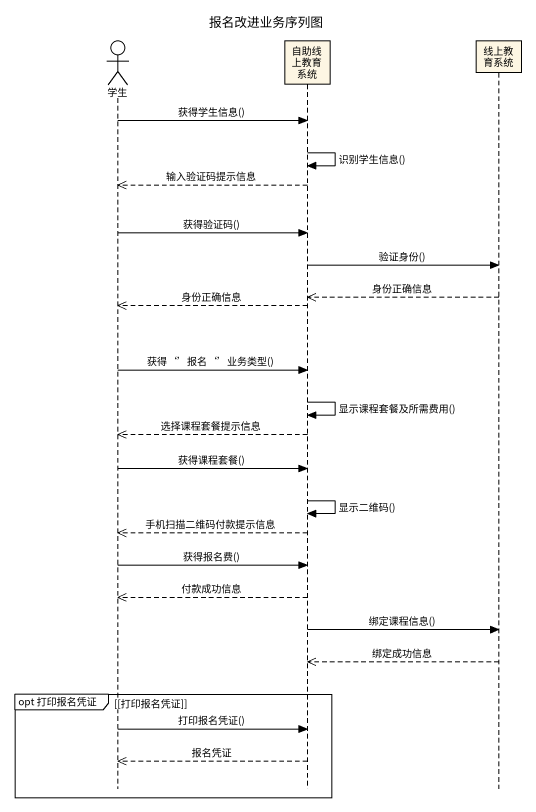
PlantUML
@startuml
title 报名改进业务序列图
hide footbox
actor 学生
participant 自助线上教育系统
participant 线上教育系统

学生 -> 自助线上教育系统 : 获得学生信息()
自助线上教育系统 -> 自助线上教育系统 : 识别学生信息()
自助线上教育系统 -->> 学生 : 输入验证码提示信息
学生 -> 自助线上教育系统 : 获得验证码()
自助线上教育系统 -> 线上教育系统 : 验证身份()
线上教育系统 -->> 自助线上教育系统 : 身份正确信息
自助线上教育系统 -->> 学生 : 身份正确信息
学生 -> 自助线上教育系统 : 获得‘’报名‘’业务类型()
自助线上教育系统 -> 自助线上教育系统 : 显示课程套餐及所需费用()
自助线上教育系统 -->> 学生 : 选择课程套餐提示信息
学生 -> 自助线上教育系统 : 获得课程套餐()
自助线上教育系统 -> 自助线上教育系统 : 显示二维码()
自助线上教育系统 -->> 学生 : 手机扫描二维码付款提示信息
学生 -> 自助线上教育系统 : 获得报名费()
自助线上教育系统 -->> 学生 : 付款成功信息
自助线上教育系统 -> 线上教育系统 : 绑定课程信息()
线上教育系统 -->> 自助线上教育系统 : 绑定成功信息
group opt 打印报名凭证 [[打印报名凭证]]
  学生 -> 自助线上教育系统 : 打印报名凭证()
  自助线上教育系统 -->> 学生 : 报名凭证
end
@enduml
